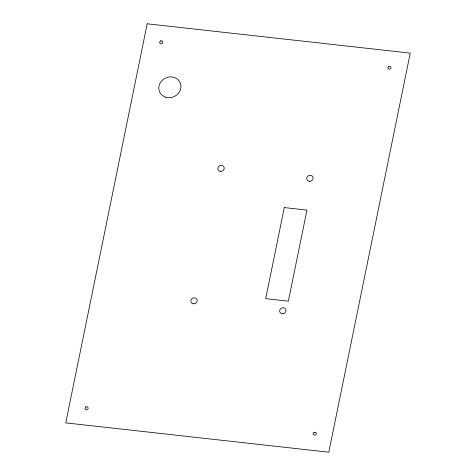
<?xml version="1.0" encoding="UTF-8"?>
<svg xmlns="http://www.w3.org/2000/svg" width="476" height="476" viewBox="0 0 476 476"><rect width="100%" height="100%" fill="white"/><g stroke="black" fill="none" stroke-linecap="round" stroke-linejoin="round"><path stroke-width="0.71" d="M147.203 23.8L65.748 422.884L328.797 452.2L410.252 53.116L147.203 23.8M284.297 207.578L265.709 298.66L288.355 301.183L306.943 210.106L284.297 207.578M160.489 40.847L159.484 42.626L160.906 43.959L162.792 42.995L162.542 41.073L160.489 40.847M85.799 406.813L84.787 408.592L86.21 409.925L88.102 408.967L87.846 407.039L85.799 406.813M388.702 66.277L387.69 68.056L389.112 69.389L391.004 68.431L390.748 66.509L388.702 66.277M314.005 432.244L312.994 434.029L314.422 435.356L316.308 434.398L316.052 432.476L314.005 432.244M165.547 97.169A11.269 10.222 -25.1 0 0 180.886 85.252A11.269 10.222 -25.1 0 0 163.197 79.468A11.269 10.222 -25.1 0 0 165.547 97.169M309.471 181.267A3.249 2.945 -25.1 0 0 312.827 176.905A3.249 2.945 -25.1 0 0 307.335 176.632A3.249 2.945 -25.1 0 0 309.471 181.267M282.435 313.743A3.249 2.945 -25.1 0 0 285.784 309.382A3.249 2.945 -25.1 0 0 280.293 309.108A3.249 2.945 -25.1 0 0 282.435 313.743M193.589 303.843A3.249 2.945 -25.1 0 0 196.945 299.481A3.249 2.945 -25.1 0 0 191.447 299.208A3.249 2.945 -25.1 0 0 193.589 303.843M220.626 171.366A3.249 2.945 -25.1 0 0 223.982 167.005A3.249 2.945 -25.1 0 0 218.49 166.731A3.249 2.945 -25.1 0 0 220.626 171.366"/></g></svg>
